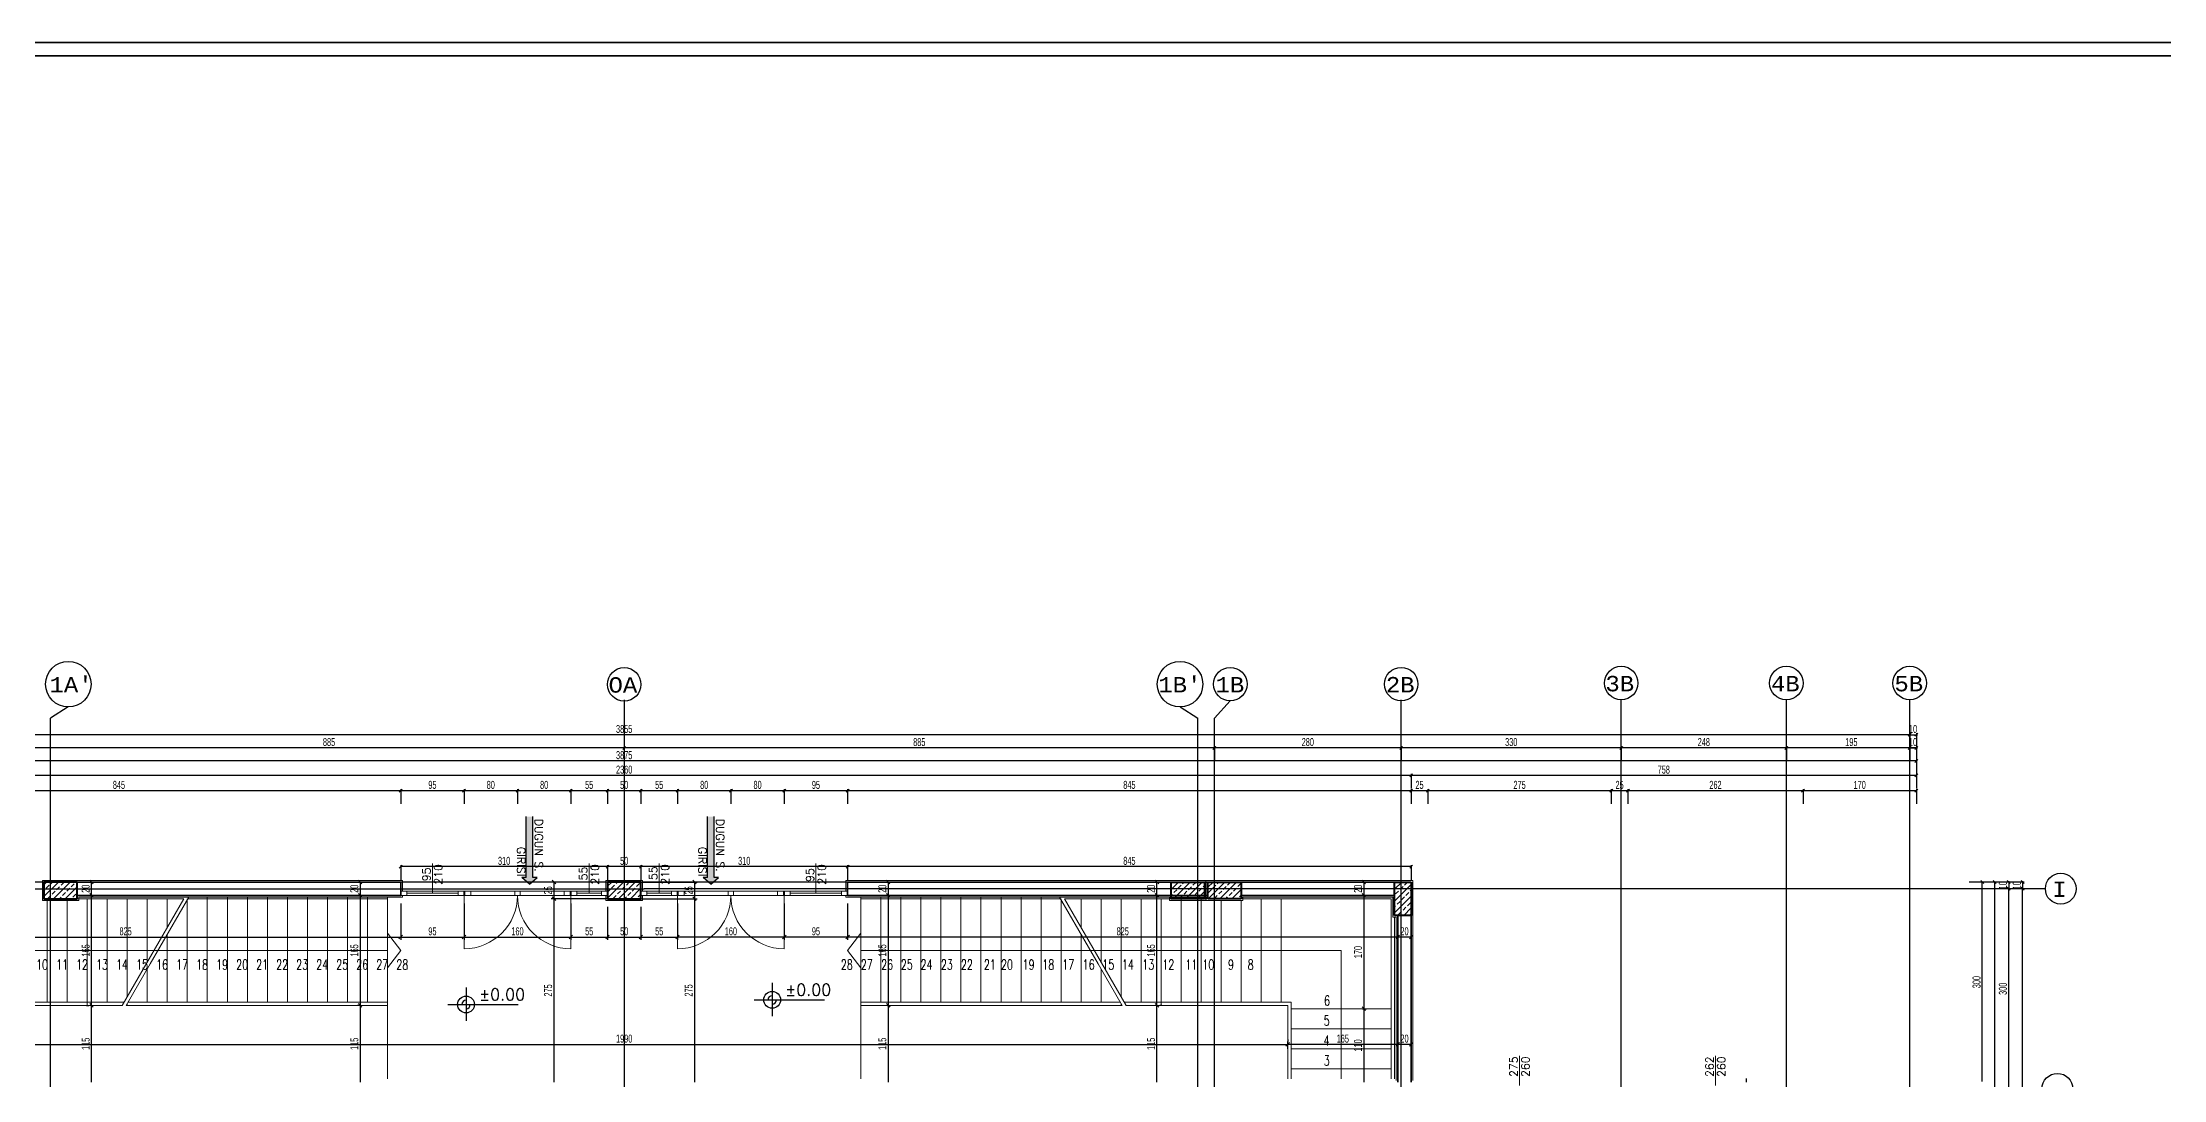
# Model space of a CAD drawing. Header units: inches. Extents: x -7543 to -822, y 102837 to 190349.
# Drawn here: x -834.809 to -834.173, y 102837.128 to 102837.439 of the extents above; entities that cross this region are included whole.
import ezdxf
from ezdxf.enums import TextEntityAlignment as Align

# ---------------------------------------------------------------- set-up
doc = ezdxf.new("R2010")
doc.units = ezdxf.units.IN
doc.header["$MEASUREMENT"] = 0
doc.linetypes.add('__ZG_T_P__9', pattern=[22, 1, -10, 1, -10])
doc.linetypes.add('DASHDOTX2', pattern=[2, 1, -0.5, 0, -0.5])
doc.layers.get('0').update_dxf_attribs({"lineweight": 25})
doc.layers.get('Defpoints').update_dxf_attribs({"lineweight": 25})
for name, color, linetype, lineweight in [('AKS', 1, 'Continuous', 25), ('ICOL', 55, 'Continuous', 25), ('KOLON', 2, 'Continuous', 40), ('SIVA', 150, 'Continuous', 15), ('TARAMA', 8, 'Continuous', 25), ('YAZI', 7, 'Continuous', 25)]:
    doc.layers.add(name, color=color, linetype=linetype, lineweight=lineweight)
for name, color, linetype, lineweight, true_color in [('DUVAR', 7, 'Continuous', 35, 0xfc4642), ('KAPI', 7, 'Continuous', 18, 0xffb360), ('MERDİVEN', 7, 'Continuous', 20, 0x16c244), ('PENCERE', 7, 'Continuous', 18, 0xffb360)]:
    doc.layers.add(name, color=color, linetype=linetype, lineweight=lineweight, true_color=true_color)
doc.styles.add('ISIM', font='monos.ttf', dxfattribs={"width": 1.1, "height": 200})
doc.styles.add('OLCU', font='tromand.shx', dxfattribs={"width": 0.6, "height": 12})
doc.styles.add('st1', font='romandtw.shx', dxfattribs={"width": 0.7, "height": 40})
doc.styles.add('TXTX', font='TXTX')
doc.styles.add('ÖLÇÜ', font='simplex.shx')

# ---------------------------------------------------------------- blocks, each defined once
blk = doc.blocks.new('D')
at = {"layer": 'ICOL'}
for p, q in [((2.8, 2.8), (-2.8, -2.8)), ((0, 3), (0, -25))]:
    blk.add_line(p, q, dxfattribs=at)
blk = doc.blocks.new('E')
at = {"layer": 'ICOL'}
for p, q in [((-2.8, -2.8), (2.8, 2.8)), ((0, -3), (0, 25))]:
    blk.add_line(p, q, dxfattribs=at)
blk = doc.blocks.new('_Oblique')
at = {"color": 0, "linetype": 'ByBlock', "lineweight": -2}
blk.add_line((-0.5, -0.5), (0.5, 0.5), dxfattribs=at)

msp = doc.modelspace()

# ---------------------------------------------------------------- hatches: boundary and pattern name
at = {"layer": 'TARAMA'}
h = msp.add_hatch(color=256, dxfattribs=at)
h.dxf.hatch_style = 1
h.paths.add_polyline_path([(-834.66343, 102837.18709), (-834.66112, 102837.18903), (-834.66243, 102837.18903), (-834.66243, 102837.20734), (-834.66443, 102837.20734), (-834.66443, 102837.18903), (-834.66573, 102837.18903)])
h = msp.add_hatch(color=256, dxfattribs=at)
h.dxf.hatch_style = 1
h.paths.add_polyline_path([(-834.60905, 102837.18709), (-834.60674, 102837.18903), (-834.60805, 102837.18903), (-834.60805, 102837.20734), (-834.61005, 102837.20734), (-834.61005, 102837.18903), (-834.61136, 102837.18903)])

# ---------------------------------------------------------------- linework, layer by layer
at = {"layer": 'AKS', "linetype": 'DASHDOTX2', "ltscale": 10}
for p, q in [((-834.80168, 102837.2402), (-834.807, 102837.23681)), ((-834.635, 102837.24234), (-834.635, 102836.73452)), ((-834.46832, 102837.2402), (-834.463, 102837.23681)), ((-834.45325, 102837.24201), (-834.458, 102837.23681)), ((-834.402, 102836.73452), (-834.402, 102837.24234)), ((-834.33601, 102836.73452), (-834.33601, 102837.24234)), ((-834.2865, 102836.73452), (-834.2865, 102837.24234)), ((-834.2495, 102836.73452), (-834.2495, 102837.24234)), ((-834.807, 102836.73939), (-834.807, 102837.23681)), ((-834.463, 102836.73939), (-834.463, 102837.23681)), ((-834.458, 102836.73939), (-834.458, 102837.23681)), ((-835.0643, 102837.18568), (-834.629, 102837.18568)), ((-834.20883, 102837.18568), (-834.629, 102837.18568))]:
    msp.add_line(p, q, dxfattribs=at)
at = {"layer": 'AKS', "color": 0}
for centre, radius in [((-834.80168, 102837.24703), 0.00683), ((-834.46832, 102837.24703), 0.00683), ((-834.33601, 102837.24736), 0.00502), ((-834.2865, 102837.24736), 0.00502), ((-834.2495, 102837.24736), 0.00502), ((-834.635, 102837.24696), 0.00502), ((-834.45325, 102837.24703), 0.00502), ((-834.402, 102837.24703), 0.00502), ((-834.20421, 102837.18568), 0.00462), ((-834.20521, 102837.12568), 0.00462)]:
    msp.add_circle(centre, radius, dxfattribs=at)
at = {"layer": 'Defpoints', "color": 6}
for p, q in [((-834.399, 102837.18769), (-834.871, 102837.18769)), ((-834.399, 102837.12768), (-834.399, 102837.18769))]:
    msp.add_line(p, q, dxfattribs=at)
at = {"layer": 'DUVAR'}
for p, q in [((-837.60507, 102837.43946), (-821.98956, 102837.43946)), ((-837.60107, 102837.43546), (-821.99356, 102837.43546)), ((-834.702, 102837.18768), (-834.799, 102837.18768)), ((-834.702, 102837.18368), (-834.799, 102837.18368)), ((-834.702, 102837.18768), (-834.702, 102837.18368)), ((-834.46, 102837.18768), (-834.568, 102837.18768)), ((-834.568, 102837.18368), (-834.568, 102837.18768)), ((-834.46, 102837.18368), (-834.568, 102837.18368)), ((-834.404, 102837.18768), (-834.45, 102837.18768)), ((-834.404, 102837.18368), (-834.45, 102837.18368)), ((-834.403, 102837.12768), (-834.403, 102837.17769)), ((-834.399, 102837.12768), (-834.399, 102837.17769))]:
    msp.add_line(p, q, dxfattribs=at)
at = {"layer": 'ICOL'}
for p, q in [((-834.24965, 102837.23185), (-835.02034, 102837.23185)), ((-834.63515, 102837.22792), (-834.81184, 102837.22792)), ((-834.45815, 102837.22792), (-834.63484, 102837.22792)), ((-834.40215, 102837.22792), (-834.45784, 102837.22792)), ((-834.33617, 102837.22792), (-834.40184, 102837.22792)), ((-834.28665, 102837.22792), (-834.33585, 102837.22792)), ((-834.24765, 102837.22792), (-834.28634, 102837.22792)), ((-834.24965, 102837.23185), (-834.24981, 102837.23185)), ((-834.24965, 102837.22792), (-834.24981, 102837.22792)), ((-834.2495, 102837.23185), (-834.2475, 102837.23185)), ((-834.2495, 102837.22792), (-834.2475, 102837.22792)), ((-834.24734, 102837.23185), (-834.24719, 102837.23185)), ((-834.24734, 102837.22792), (-834.24719, 102837.22792)), ((-834.24765, 102837.22399), (-835.02234, 102837.22399)), ((-834.39915, 102837.21967), (-834.87084, 102837.21967)), ((-834.70215, 102837.21508), (-834.87084, 102837.21508)), ((-834.68315, 102837.21508), (-834.70184, 102837.21508)), ((-834.66715, 102837.21508), (-834.68284, 102837.21508)), ((-834.65115, 102837.21508), (-834.66684, 102837.21508)), ((-834.64015, 102837.21508), (-834.65084, 102837.21508)), ((-834.63015, 102837.21508), (-834.63984, 102837.21508)), ((-834.61915, 102837.21508), (-834.62984, 102837.21508)), ((-834.60315, 102837.21508), (-834.61884, 102837.21508)), ((-834.58715, 102837.21508), (-834.60284, 102837.21508)), ((-834.56815, 102837.21508), (-834.58684, 102837.21508)), ((-834.39915, 102837.21508), (-834.56784, 102837.21508)), ((-834.24765, 102837.21967), (-834.39884, 102837.21967)), ((-834.39415, 102837.21508), (-834.39884, 102837.21508)), ((-834.33915, 102837.21508), (-834.39384, 102837.21508)), ((-834.33415, 102837.21508), (-834.33884, 102837.21508)), ((-834.28165, 102837.21508), (-834.33384, 102837.21508)), ((-834.24765, 102837.21508), (-834.28134, 102837.21508)), ((-834.64015, 102837.1923), (-834.70184, 102837.1923)), ((-834.63015, 102837.1923), (-834.63984, 102837.1923)), ((-834.56815, 102837.1923), (-834.62984, 102837.1923)), ((-834.39915, 102837.1923), (-834.56784, 102837.1923)), ((-834.79474, 102837.18368), (-834.79474, 102837.18768)), ((-834.79474, 102837.15068), (-834.79474, 102837.18368)), ((-834.71417, 102837.18768), (-834.71417, 102837.18368)), ((-834.71417, 102837.18368), (-834.71417, 102837.15068)), ((-834.65608, 102837.18769), (-834.65608, 102837.18269)), ((-834.65608, 102837.18269), (-834.65608, 102837.12768)), ((-834.61392, 102837.18769), (-834.61392, 102837.18269)), ((-834.61392, 102837.18269), (-834.61392, 102837.12768)), ((-834.55583, 102837.18768), (-834.55583, 102837.18368)), ((-834.55583, 102837.18368), (-834.55583, 102837.15068)), ((-834.47526, 102837.18368), (-834.47526, 102837.18768)), ((-834.47526, 102837.15068), (-834.47526, 102837.18368)), ((-834.4132, 102837.18768), (-834.4132, 102837.18368)), ((-834.4132, 102837.18368), (-834.4132, 102837.14969)), ((-834.22773, 102837.12784), (-834.22773, 102837.18753)), ((-834.22401, 102836.77784), (-834.22401, 102837.18753)), ((-834.21983, 102837.18784), (-834.21983, 102837.188)), ((-834.21983, 102837.18769), (-834.21983, 102837.18568)), ((-834.21983, 102837.12584), (-834.21983, 102837.18553)), ((-834.21983, 102837.18553), (-834.21983, 102837.18537)), ((-834.21565, 102837.18784), (-834.21565, 102837.188)), ((-834.21565, 102837.18769), (-834.21565, 102837.18568)), ((-834.21565, 102836.77984), (-834.21565, 102837.18553)), ((-834.21565, 102837.18553), (-834.21565, 102837.18537)), ((-834.867, 102837.17117), (-834.702, 102837.17117)), ((-834.702, 102837.17117), (-834.683, 102837.17117)), ((-834.683, 102837.17117), (-834.651, 102837.17117)), ((-834.651, 102837.17117), (-834.64, 102837.17117)), ((-834.64, 102837.17117), (-834.63, 102837.17117)), ((-834.63, 102837.17117), (-834.619, 102837.17117)), ((-834.587, 102837.17117), (-834.619, 102837.17117)), ((-834.568, 102837.17117), (-834.587, 102837.17117)), ((-834.403, 102837.17117), (-834.568, 102837.17117)), ((-834.399, 102837.17117), (-834.403, 102837.17117)), ((-834.59061, 102837.15745), (-834.59061, 102837.14744)), ((-834.79474, 102837.12768), (-834.79474, 102837.15068)), ((-834.71417, 102837.15068), (-834.71417, 102837.12768)), ((-834.68784, 102837.15096), (-834.66678, 102837.15096)), ((-834.68242, 102837.15606), (-834.68242, 102837.14606)), ((-834.59603, 102837.15235), (-834.57497, 102837.15235)), ((-834.55583, 102837.15068), (-834.55583, 102837.12768)), ((-834.47526, 102837.12768), (-834.47526, 102837.15068)), ((-834.4132, 102837.14969), (-834.4132, 102837.12768)), ((-834.834, 102837.13899), (-834.436, 102837.13899)), ((-834.403, 102837.13899), (-834.436, 102837.13899)), ((-834.399, 102837.13899), (-834.403, 102837.13899)), ((-834.29843, 102837.12768), (-834.29843, 102837.12876))]:
    msp.add_line(p, q, dxfattribs=at)
at = {"layer": 'ICOL', "color": 53}
for p, q in [((-834.79349, 102837.18768), (-834.79558, 102837.18768)), ((-834.79419, 102837.18368), (-834.79558, 102837.18368)), ((-834.79419, 102837.18368), (-834.79558, 102837.18368)), ((-834.71429, 102837.18768), (-834.71501, 102837.18768)), ((-834.71429, 102837.18368), (-834.71501, 102837.18368)), ((-834.71429, 102837.18368), (-834.71501, 102837.18368)), ((-834.63985, 102837.18769), (-834.65692, 102837.18769)), ((-834.63985, 102837.18269), (-834.65692, 102837.18269)), ((-834.63985, 102837.18269), (-834.65692, 102837.18269)), ((-834.63015, 102837.18769), (-834.61308, 102837.18769)), ((-834.63015, 102837.18269), (-834.61308, 102837.18269)), ((-834.63015, 102837.18269), (-834.61308, 102837.18269)), ((-834.55571, 102837.18768), (-834.55499, 102837.18768)), ((-834.55571, 102837.18368), (-834.55499, 102837.18368)), ((-834.55571, 102837.18368), (-834.55499, 102837.18368)), ((-834.47651, 102837.18768), (-834.47442, 102837.18768)), ((-834.4758, 102837.18368), (-834.47442, 102837.18368)), ((-834.4758, 102837.18368), (-834.47442, 102837.18368)), ((-834.41313, 102837.18768), (-834.41236, 102837.18768)), ((-834.41313, 102837.18368), (-834.41236, 102837.18368)), ((-834.41313, 102837.18368), (-834.41236, 102837.18368)), ((-834.702, 102837.18128), (-834.702, 102837.17033)), ((-834.702, 102837.18128), (-834.702, 102837.17033)), ((-834.683, 102837.18128), (-834.683, 102837.17033)), ((-834.683, 102837.18128), (-834.683, 102837.17033)), ((-834.651, 102837.18128), (-834.651, 102837.17033)), ((-834.651, 102837.18128), (-834.651, 102837.17033)), ((-834.64, 102837.18029), (-834.64, 102837.17033)), ((-834.64, 102837.18029), (-834.64, 102837.17033)), ((-834.63, 102837.18029), (-834.63, 102837.17033)), ((-834.63, 102837.18029), (-834.63, 102837.17033)), ((-834.619, 102837.18128), (-834.619, 102837.17033)), ((-834.619, 102837.18128), (-834.619, 102837.17033)), ((-834.587, 102837.18128), (-834.587, 102837.17033)), ((-834.587, 102837.18128), (-834.587, 102837.17033)), ((-834.568, 102837.18128), (-834.568, 102837.17033)), ((-834.568, 102837.18128), (-834.568, 102837.17033)), ((-834.403, 102837.17027), (-834.403, 102837.17033)), ((-834.403, 102837.17027), (-834.403, 102837.17033)), ((-834.399, 102837.17027), (-834.399, 102837.17033)), ((-834.79621, 102837.15068), (-834.79558, 102837.15068)), ((-834.79621, 102837.15068), (-834.79558, 102837.15068)), ((-834.71398, 102837.15068), (-834.71501, 102837.15068)), ((-834.71398, 102837.15068), (-834.71501, 102837.15068)), ((-834.55602, 102837.15068), (-834.55499, 102837.15068)), ((-834.55602, 102837.15068), (-834.55499, 102837.15068)), ((-834.47379, 102837.15068), (-834.47442, 102837.15068)), ((-834.47379, 102837.15068), (-834.47442, 102837.15068)), ((-834.41355, 102837.14969), (-834.41236, 102837.14969)), ((-834.41355, 102837.14969), (-834.41236, 102837.14969)), ((-834.436, 102837.14051), (-834.436, 102837.13983)), ((-834.436, 102837.13768), (-834.436, 102837.13983)), ((-834.403, 102837.14023), (-834.403, 102837.13983)), ((-834.403, 102837.14023), (-834.403, 102837.13983)), ((-834.399, 102837.14023), (-834.399, 102837.13983))]:
    msp.add_line(p, q, dxfattribs=at)
at = {"layer": 'ICOL'}
for centre in [(-834.68242, 102837.15096), (-834.59061, 102837.15235)]:
    msp.add_circle(centre, 0.00252, dxfattribs=at)
for centre, start, end in [((-834.68242, 102837.15096), 90, 180), ((-834.68242, 102837.15096), 270, 0), ((-834.59061, 102837.15235), 90, 180), ((-834.59061, 102837.15235), 270, 0)]:
    msp.add_arc(centre, 0.00126, start, end, dxfattribs=at)
at = {"layer": 'KAPI', "linetype": 'ByBlock', "lineweight": 30}
for p, q in [((-834.683, 102837.18368), (-834.683, 102837.18498)), ((-834.651, 102837.18498), (-834.651, 102837.18368)), ((-834.651, 102837.18368), (-834.651, 102837.18498)), ((-834.619, 102837.18368), (-834.619, 102837.18498)), ((-834.587, 102837.18498), (-834.587, 102837.18368))]:
    msp.add_line(p, q, dxfattribs=at)
at = {"layer": 'KAPI', "linetype": '__ZG_T_P__9', "lineweight": 15}
for p, q in [((-834.683, 102837.18368), (-834.683, 102837.18498)), ((-834.683, 102837.18498), (-834.651, 102837.18498)), ((-834.651, 102837.18368), (-834.683, 102837.18368)), ((-834.651, 102837.18498), (-834.651, 102837.18368)), ((-834.651, 102837.18368), (-834.651, 102837.18498)), ((-834.619, 102837.18368), (-834.619, 102837.18498)), ((-834.619, 102837.18498), (-834.587, 102837.18498)), ((-834.587, 102837.18368), (-834.619, 102837.18368)), ((-834.587, 102837.18498), (-834.587, 102837.18368))]:
    msp.add_line(p, q, dxfattribs=at)
at = {"layer": 'KAPI', "linetype": 'ByBlock', "lineweight": 15}
for p, q in [((-834.683, 102837.18498), (-834.683, 102837.18368)), ((-834.683, 102837.18368), (-834.683, 102837.16768)), ((-834.6828, 102837.18368), (-834.6828, 102837.18498)), ((-834.6828, 102837.18498), (-834.6512, 102837.18498)), ((-834.6512, 102837.18368), (-834.6828, 102837.18368)), ((-834.681, 102837.18368), (-834.681, 102837.18498)), ((-834.6678, 102837.18498), (-834.6678, 102837.18368)), ((-834.6662, 102837.18498), (-834.6662, 102837.18368)), ((-834.653, 102837.18498), (-834.653, 102837.18368)), ((-834.6512, 102837.18498), (-834.6512, 102837.18368)), ((-834.651, 102837.18498), (-834.651, 102837.18368)), ((-834.651, 102837.18368), (-834.651, 102837.16768)), ((-834.619, 102837.18498), (-834.619, 102837.18368)), ((-834.619, 102837.18368), (-834.619, 102837.16768)), ((-834.6188, 102837.18498), (-834.6188, 102837.18368)), ((-834.5872, 102837.18498), (-834.6188, 102837.18498)), ((-834.6188, 102837.18368), (-834.5872, 102837.18368)), ((-834.617, 102837.18498), (-834.617, 102837.18368)), ((-834.6038, 102837.18498), (-834.6038, 102837.18368)), ((-834.6022, 102837.18498), (-834.6022, 102837.18368)), ((-834.589, 102837.18368), (-834.589, 102837.18498)), ((-834.5872, 102837.18368), (-834.5872, 102837.18498)), ((-834.587, 102837.18498), (-834.587, 102837.18368)), ((-834.587, 102837.18368), (-834.587, 102837.16768))]:
    msp.add_line(p, q, dxfattribs=at)
for centre, start, end in [((-834.683, 102837.18368), 270, 0), ((-834.651, 102837.18368), 180, 270), ((-834.619, 102837.18368), 270, 0), ((-834.587, 102837.18368), 180, 270)]:
    msp.add_arc(centre, 0.016, start, end, dxfattribs=at)
at = {"layer": 'KOLON'}
for p, q in [((-834.799, 102837.18769), (-834.809, 102837.18769)), ((-834.809, 102837.18769), (-834.809, 102837.18269)), ((-834.809, 102837.18269), (-834.799, 102837.18269)), ((-834.799, 102837.18269), (-834.799, 102837.18769)), ((-834.63, 102837.18769), (-834.64, 102837.18769)), ((-834.64, 102837.18769), (-834.64, 102837.18269)), ((-834.64, 102837.18269), (-834.63, 102837.18269)), ((-834.63, 102837.18269), (-834.63, 102837.18769)), ((-834.471, 102837.18269), (-834.471, 102837.18769)), ((-834.471, 102837.18769), (-834.461, 102837.18769)), ((-834.461, 102837.18269), (-834.471, 102837.18269)), ((-834.461, 102837.18769), (-834.461, 102837.18269)), ((-834.46, 102837.18269), (-834.46, 102837.18769)), ((-834.46, 102837.18769), (-834.45, 102837.18769)), ((-834.45, 102837.18269), (-834.46, 102837.18269)), ((-834.45, 102837.18769), (-834.45, 102837.18269)), ((-834.404, 102837.18769), (-834.399, 102837.18769)), ((-834.404, 102837.17769), (-834.404, 102837.18769)), ((-834.399, 102837.18769), (-834.399, 102837.17769)), ((-834.399, 102837.17769), (-834.404, 102837.17769))]:
    msp.add_line(p, q, dxfattribs=at)
at = {"layer": 'MERDİVEN', "linetype": 'ByBlock', "lineweight": 15}
for p, q in [((-834.76703, 102837.18269), (-834.8095, 102837.18269)), ((-834.808, 102837.15168), (-834.808, 102837.18269)), ((-834.802, 102837.15168), (-834.802, 102837.18269)), ((-834.796, 102837.15068), (-834.796, 102837.18269)), ((-834.79, 102837.15168), (-834.79, 102837.18269)), ((-834.76703, 102837.18269), (-834.7855, 102837.15068)), ((-834.784, 102837.15329), (-834.784, 102837.18269)), ((-834.778, 102837.16369), (-834.778, 102837.18269)), ((-834.772, 102837.17408), (-834.772, 102837.18269)), ((-834.50297, 102837.18269), (-834.48449, 102837.15068)), ((-834.50297, 102837.18269), (-834.4605, 102837.18269)), ((-834.498, 102837.17408), (-834.498, 102837.18269)), ((-834.492, 102837.16369), (-834.492, 102837.18269)), ((-834.486, 102837.15329), (-834.486, 102837.18269)), ((-834.48, 102837.15168), (-834.48, 102837.18269)), ((-834.474, 102837.15068), (-834.474, 102837.18269)), ((-834.468, 102837.15168), (-834.468, 102837.18269)), ((-834.462, 102837.15168), (-834.462, 102837.18269)), ((-834.4495, 102837.18269), (-834.405, 102837.18269)), ((-834.444, 102837.18269), (-834.444, 102837.15168)), ((-834.438, 102837.18269), (-834.438, 102837.15168)), ((-834.405, 102837.18269), (-834.405, 102837.12868)), ((-834.405, 102837.18269), (-834.405, 102837.12868)), ((-834.456, 102837.15168), (-834.456, 102837.18219)), ((-834.45, 102837.15168), (-834.45, 102837.18219)), ((-834.404, 102837.17719), (-834.404, 102837.12868)), ((-834.702, 102837.16718), (-834.706, 102837.17238)), ((-834.706, 102837.16199), (-834.706, 102837.17238)), ((-834.568, 102837.16718), (-834.564, 102837.17238)), ((-834.564, 102837.16199), (-834.564, 102837.17238)), ((-834.778, 102837.16718), (-834.85, 102837.16718)), ((-834.702, 102837.16718), (-834.706, 102837.16199)), ((-834.568, 102837.16718), (-834.564, 102837.16199)), ((-834.492, 102837.16718), (-834.42, 102837.16718)), ((-834.42, 102837.16718), (-834.42, 102837.12868)), ((-834.78493, 102837.15168), (-834.835, 102837.15168)), ((-834.7855, 102837.15068), (-834.834, 102837.15068)), ((-834.48507, 102837.15168), (-834.435, 102837.15168)), ((-834.48449, 102837.15068), (-834.436, 102837.15068)), ((-834.436, 102837.15068), (-834.436, 102837.12868)), ((-834.435, 102837.15168), (-834.435, 102837.12868)), ((-834.435, 102837.14969), (-834.405, 102837.14969)), ((-834.435, 102837.14369), (-834.405, 102837.14369)), ((-834.435, 102837.13769), (-834.405, 102837.13769)), ((-834.435, 102837.13169), (-834.405, 102837.13169))]:
    msp.add_line(p, q, dxfattribs=at)
at = {"layer": 'MERDİVEN', "linetype": '__ZG_T_P__9', "lineweight": 15}
for p, q in [((-834.77713, 102837.16319), (-834.76559, 102837.18318)), ((-834.766, 102837.15168), (-834.766, 102837.18269)), ((-834.706, 102837.18269), (-834.76587, 102837.18269)), ((-834.76, 102837.15168), (-834.76, 102837.18318)), ((-834.754, 102837.15168), (-834.754, 102837.18318)), ((-834.748, 102837.15168), (-834.748, 102837.18318)), ((-834.742, 102837.15168), (-834.742, 102837.18318)), ((-834.736, 102837.15168), (-834.736, 102837.18318)), ((-834.73, 102837.15168), (-834.73, 102837.18318)), ((-834.724, 102837.15168), (-834.724, 102837.18318)), ((-834.718, 102837.15168), (-834.718, 102837.18318)), ((-834.712, 102837.15168), (-834.712, 102837.18318)), ((-834.706, 102837.18318), (-834.706, 102837.12868)), ((-834.564, 102837.18318), (-834.564, 102837.12868)), ((-834.564, 102837.18269), (-834.50412, 102837.18269)), ((-834.558, 102837.15168), (-834.558, 102837.18318)), ((-834.552, 102837.15168), (-834.552, 102837.18318)), ((-834.546, 102837.15168), (-834.546, 102837.18318)), ((-834.54, 102837.15168), (-834.54, 102837.18318)), ((-834.534, 102837.15168), (-834.534, 102837.18318)), ((-834.528, 102837.15168), (-834.528, 102837.18318)), ((-834.522, 102837.15168), (-834.522, 102837.18318)), ((-834.516, 102837.15168), (-834.516, 102837.18318)), ((-834.51, 102837.15168), (-834.51, 102837.18318)), ((-834.49286, 102837.16319), (-834.50441, 102837.18318)), ((-834.504, 102837.15168), (-834.504, 102837.18269)), ((-834.772, 102837.15168), (-834.772, 102837.17208)), ((-834.498, 102837.15168), (-834.498, 102837.17208)), ((-834.778, 102837.16718), (-834.706, 102837.16718)), ((-834.492, 102837.16718), (-834.564, 102837.16718)), ((-834.77713, 102837.16319), (-834.78435, 102837.15068)), ((-834.778, 102837.15168), (-834.778, 102837.16169)), ((-834.49286, 102837.16319), (-834.48565, 102837.15068)), ((-834.492, 102837.15168), (-834.492, 102837.16169)), ((-834.706, 102837.15068), (-834.78435, 102837.15068)), ((-834.784, 102837.15068), (-834.784, 102837.15129)), ((-834.706, 102837.15168), (-834.78377, 102837.15168)), ((-834.564, 102837.15168), (-834.48622, 102837.15168)), ((-834.564, 102837.15068), (-834.48565, 102837.15068)), ((-834.486, 102837.15068), (-834.486, 102837.15129))]:
    msp.add_line(p, q, dxfattribs=at)
at = {"layer": 'PENCERE'}
for p, q in [((-834.6925, 102837.19325), (-834.6925, 102837.18433)), ((-834.6455, 102837.19325), (-834.6455, 102837.18433)), ((-834.6245, 102837.19325), (-834.6245, 102837.18433)), ((-834.5775, 102837.19325), (-834.5775, 102837.18433)), ((-834.683, 102837.18498), (-834.702, 102837.18498)), ((-834.702, 102837.18368), (-834.702, 102837.18498)), ((-834.683, 102837.18368), (-834.702, 102837.18368)), ((-834.7002, 102837.18368), (-834.7002, 102837.18498)), ((-834.6848, 102837.18433), (-834.7002, 102837.18433)), ((-834.6848, 102837.18498), (-834.6848, 102837.18368)), ((-834.651, 102837.18498), (-834.64, 102837.18498)), ((-834.64, 102837.18368), (-834.651, 102837.18368)), ((-834.6492, 102837.18498), (-834.6492, 102837.18368)), ((-834.6418, 102837.18433), (-834.6492, 102837.18433)), ((-834.6418, 102837.18498), (-834.6418, 102837.18368)), ((-834.63, 102837.18498), (-834.619, 102837.18498)), ((-834.619, 102837.18368), (-834.63, 102837.18368)), ((-834.6282, 102837.18498), (-834.6282, 102837.18368)), ((-834.6208, 102837.18433), (-834.6282, 102837.18433)), ((-834.6208, 102837.18498), (-834.6208, 102837.18368)), ((-834.587, 102837.18498), (-834.568, 102837.18498)), ((-834.587, 102837.18368), (-834.568, 102837.18368)), ((-834.5852, 102837.18498), (-834.5852, 102837.18368)), ((-834.5698, 102837.18433), (-834.5852, 102837.18433)), ((-834.5698, 102837.18498), (-834.5698, 102837.18368)), ((-834.5698, 102837.18498), (-834.5698, 102837.18368)), ((-834.5698, 102837.18498), (-834.5698, 102837.18368)), ((-834.568, 102837.18498), (-834.568, 102837.18368)), ((-834.3665, 102837.1356), (-834.3665, 102837.12668)), ((-834.30775, 102837.1356), (-834.30775, 102837.12668))]:
    msp.add_line(p, q, dxfattribs=at)
at = {"layer": 'SIVA'}
for p, q in [((-834.7015, 102837.18818), (-834.8094, 102837.18818)), ((-834.8094, 102837.18818), (-834.8094, 102837.18219)), ((-834.7985, 102837.18318), (-834.7015, 102837.18318)), ((-834.7985, 102837.18219), (-834.7985, 102837.18318)), ((-834.7015, 102837.18498), (-834.7015, 102837.18818)), ((-834.7015, 102837.18318), (-834.7015, 102837.18368)), ((-834.6295, 102837.18819), (-834.6405, 102837.18819)), ((-834.6405, 102837.18819), (-834.6405, 102837.18498)), ((-834.6405, 102837.18368), (-834.6405, 102837.18219)), ((-834.6295, 102837.18498), (-834.6295, 102837.18819)), ((-834.6295, 102837.18219), (-834.6295, 102837.18368)), ((-834.5685, 102837.18818), (-834.4595, 102837.18818)), ((-834.5685, 102837.18498), (-834.5685, 102837.18818)), ((-834.5685, 102837.18318), (-834.5685, 102837.18368)), ((-834.4605, 102837.18318), (-834.5685, 102837.18318)), ((-834.4715, 102837.18219), (-834.4715, 102837.18318)), ((-834.4606, 102837.18819), (-834.4606, 102837.18729)), ((-834.4606, 102837.18818), (-834.4606, 102837.18219)), ((-834.4605, 102837.18819), (-834.4495, 102837.18819)), ((-834.4605, 102837.18219), (-834.4605, 102837.18318)), ((-834.4505, 102837.18818), (-834.4035, 102837.18819)), ((-834.4045, 102837.18319), (-834.4495, 102837.18318)), ((-834.4495, 102837.18318), (-834.4495, 102837.18219)), ((-834.4045, 102837.18819), (-834.3985, 102837.18819)), ((-834.4045, 102837.17719), (-834.4045, 102837.18319)), ((-834.3985, 102837.18819), (-834.3985, 102837.17719)), ((-834.8094, 102837.18219), (-834.7985, 102837.18219)), ((-834.6405, 102837.18219), (-834.6295, 102837.18219)), ((-834.4606, 102837.18219), (-834.4715, 102837.18219)), ((-834.4495, 102837.18219), (-834.4605, 102837.18219)), ((-834.4035, 102837.17719), (-834.4045, 102837.17719)), ((-834.4035, 102837.12818), (-834.4035, 102837.17719)), ((-834.3985, 102837.17819), (-834.3985, 102837.12818))]:
    msp.add_line(p, q, dxfattribs=at)
at = {"layer": 'TARAMA'}
for p, q in [((-834.66443, 102837.18903), (-834.66443, 102837.20734)), ((-834.66243, 102837.18903), (-834.66243, 102837.20734)), ((-834.61005, 102837.18903), (-834.61005, 102837.20734)), ((-834.60805, 102837.18903), (-834.60805, 102837.20734)), ((-834.66343, 102837.18709), (-834.66573, 102837.18903)), ((-834.66443, 102837.18903), (-834.66573, 102837.18903)), ((-834.66343, 102837.18709), (-834.66112, 102837.18903)), ((-834.66112, 102837.18903), (-834.66243, 102837.18903)), ((-834.60905, 102837.18709), (-834.61136, 102837.18903)), ((-834.61005, 102837.18903), (-834.61136, 102837.18903)), ((-834.60905, 102837.18709), (-834.60674, 102837.18903)), ((-834.60674, 102837.18903), (-834.60805, 102837.18903)), ((-834.809, 102837.18689), (-834.8082, 102837.18768)), ((-834.809, 102837.18335), (-834.80467, 102837.18768)), ((-834.809, 102837.18512), (-834.80873, 102837.18539)), ((-834.80829, 102837.18583), (-834.80741, 102837.18671)), ((-834.80785, 102837.18274), (-834.80696, 102837.18362)), ((-834.80696, 102837.18716), (-834.80644, 102837.18768)), ((-834.80652, 102837.18406), (-834.80564, 102837.18495)), ((-834.80613, 102837.18269), (-834.80113, 102837.18768)), ((-834.8052, 102837.18539), (-834.80431, 102837.18627)), ((-834.80436, 102837.18269), (-834.80387, 102837.18318)), ((-834.80387, 102837.18671), (-834.80299, 102837.1876)), ((-834.80343, 102837.18362), (-834.80254, 102837.18451)), ((-834.8026, 102837.18269), (-834.799, 102837.18628)), ((-834.8021, 102837.18495), (-834.80122, 102837.18583)), ((-834.80083, 102837.18269), (-834.80078, 102837.18274)), ((-834.80078, 102837.18627), (-834.79989, 102837.18716)), ((-834.80033, 102837.18318), (-834.79945, 102837.18406)), ((-834.79945, 102837.1876), (-834.79937, 102837.18768)), ((-834.79906, 102837.18269), (-834.799, 102837.18275)), ((-834.79901, 102837.18451), (-834.799, 102837.18452)), ((-834.64, 102837.18642), (-834.63873, 102837.18769)), ((-834.64, 102837.18289), (-834.6352, 102837.18769)), ((-834.64, 102837.18465), (-834.63921, 102837.18544)), ((-834.63877, 102837.18588), (-834.63789, 102837.18677)), ((-834.63833, 102837.18279), (-834.63744, 102837.18367)), ((-834.63744, 102837.18721), (-834.63697, 102837.18769)), ((-834.637, 102837.18411), (-834.63612, 102837.185)), ((-834.63666, 102837.18269), (-834.63166, 102837.18769)), ((-834.63568, 102837.18544), (-834.63479, 102837.18632)), ((-834.63489, 102837.18269), (-834.63435, 102837.18323)), ((-834.63435, 102837.18677), (-834.63347, 102837.18765)), ((-834.63391, 102837.18367), (-834.63302, 102837.18456)), ((-834.63313, 102837.18269), (-834.63, 102837.18581)), ((-834.63258, 102837.185), (-834.6317, 102837.18588)), ((-834.63136, 102837.18269), (-834.63126, 102837.18279)), ((-834.63126, 102837.18632), (-834.63037, 102837.18721)), ((-834.63081, 102837.18323), (-834.63, 102837.18405)), ((-834.471, 102837.18548), (-834.46879, 102837.18768)), ((-834.471, 102837.18371), (-834.47065, 102837.18406)), ((-834.47065, 102837.1876), (-834.47056, 102837.18768)), ((-834.47026, 102837.18269), (-834.46926, 102837.18368)), ((-834.4702, 102837.18451), (-834.46932, 102837.18539)), ((-834.46926, 102837.18368), (-834.46526, 102837.18768)), ((-834.46888, 102837.18583), (-834.46799, 102837.18671)), ((-834.46844, 102837.18274), (-834.46755, 102837.18362)), ((-834.46755, 102837.18716), (-834.46703, 102837.18768)), ((-834.46711, 102837.18406), (-834.46623, 102837.18495)), ((-834.46672, 102837.18269), (-834.46572, 102837.18368)), ((-834.46578, 102837.18539), (-834.4649, 102837.18627)), ((-834.46572, 102837.18368), (-834.46172, 102837.18768)), ((-834.46495, 102837.18269), (-834.46446, 102837.18318)), ((-834.46446, 102837.18671), (-834.46358, 102837.1876)), ((-834.46402, 102837.18362), (-834.46395, 102837.18368)), ((-834.46395, 102837.18368), (-834.46313, 102837.18451)), ((-834.46318, 102837.18269), (-834.46219, 102837.18368)), ((-834.46269, 102837.18495), (-834.46181, 102837.18583)), ((-834.46219, 102837.18368), (-834.461, 102837.18487)), ((-834.46142, 102837.18269), (-834.46137, 102837.18274)), ((-834.46137, 102837.18627), (-834.461, 102837.18664)), ((-834.46, 102837.18611), (-834.45842, 102837.18769)), ((-834.45989, 102837.18269), (-834.45489, 102837.18769)), ((-834.45978, 102837.18456), (-834.4589, 102837.18544)), ((-834.45846, 102837.18588), (-834.45757, 102837.18677)), ((-834.45801, 102837.18279), (-834.45713, 102837.18367)), ((-834.45713, 102837.18721), (-834.45665, 102837.18769)), ((-834.45669, 102837.18411), (-834.45581, 102837.185)), ((-834.45635, 102837.18269), (-834.45135, 102837.18769)), ((-834.45536, 102837.18544), (-834.45448, 102837.18632)), ((-834.45458, 102837.18269), (-834.45404, 102837.18323)), ((-834.45404, 102837.18677), (-834.45315, 102837.18765)), ((-834.4536, 102837.18367), (-834.45271, 102837.18456)), ((-834.45281, 102837.18269), (-834.45, 102837.1855)), ((-834.45227, 102837.185), (-834.45139, 102837.18588)), ((-834.45105, 102837.18269), (-834.45094, 102837.18279)), ((-834.45094, 102837.18632), (-834.45006, 102837.18721)), ((-834.4505, 102837.18323), (-834.45, 102837.18373)), ((-834.404, 102837.18554), (-834.40185, 102837.18769)), ((-834.404, 102837.18731), (-834.40362, 102837.18769)), ((-834.404, 102837.182), (-834.399, 102837.187)), ((-834.404, 102837.17847), (-834.399, 102837.18347)), ((-834.40366, 102837.18411), (-834.40277, 102837.185)), ((-834.40233, 102837.18544), (-834.40145, 102837.18632)), ((-834.40189, 102837.18235), (-834.401, 102837.18323)), ((-834.401, 102837.18677), (-834.40012, 102837.18765)), ((-834.40056, 102837.18367), (-834.39968, 102837.18456)), ((-834.39924, 102837.185), (-834.399, 102837.18524)), ((-834.404, 102837.18024), (-834.40366, 102837.18058)), ((-834.40321, 102837.18102), (-834.40233, 102837.1819)), ((-834.40277, 102837.17793), (-834.40189, 102837.17881)), ((-834.40145, 102837.17925), (-834.40056, 102837.18014)), ((-834.40125, 102837.17769), (-834.399, 102837.17993)), ((-834.40012, 102837.18058), (-834.39924, 102837.18146)), ((-834.39948, 102837.17769), (-834.399, 102837.17817))]:
    msp.add_line(p, q, dxfattribs=at)

# ---------------------------------------------------------------- block references
at = {"layer": 'ICOL'}
for name, p, xscale, yscale, zscale in [('D', (-834.635, 102837.22792), 0.0001559999999471984, 0.0001559999999471984, 0.0001559999999471984), ('D', (-834.458, 102837.22792), 0.0001559999999471984, 0.0001559999999471984, 0.0001559999999471984), ('D', (-834.402, 102837.22792), 0.0001559999999471984, 0.0001559999999471984, 0.0001559999999471984), ('D', (-834.33601, 102837.22792), 0.0001559999999471984, 0.0001559999999471984, 0.0001559999999471984), ('D', (-834.2865, 102837.22792), 0.0001559999999471984, 0.0001559999999471984, 0.0001559999999471984), ('D', (-834.2495, 102837.23185), 0.0001559999999471984, 0.0001559999999471984, 0.0001559999999471984), ('D', (-834.2495, 102837.23185), 0.0001559999999471984, 0.0001559999999471984, 0.0001559999999471984), ('D', (-834.2495, 102837.22792), 0.0001559999999471984, 0.0001559999999471984, 0.0001559999999471984), ('D', (-834.2475, 102837.22792), 0.0001559999999471984, 0.0001559999999471984, 0.0001559999999471984), ('D', (-834.2475, 102837.22399), 0.0001559999999471984, 0.0001559999999471984, 0.0001559999999471984), ('D', (-834.702, 102837.21508), 0.0001559999999471984, 0.0001559999999471984, 0.0001559999999471984), ('D', (-834.683, 102837.21508), 0.0001559999999471984, 0.0001559999999471984, 0.0001559999999471984), ('D', (-834.667, 102837.21508), 0.0001559999999471984, 0.0001559999999471984, 0.0001559999999471984), ('D', (-834.651, 102837.21508), 0.0001559999999471984, 0.0001559999999471984, 0.0001559999999471984), ('D', (-834.64, 102837.21508), 0.0001559999999471984, 0.0001559999999471984, 0.0001559999999471984), ('D', (-834.63, 102837.21508), 0.0001559999999471984, 0.0001559999999471984, 0.0001559999999471984), ('D', (-834.619, 102837.21508), 0.0001559999999471984, 0.0001559999999471984, 0.0001559999999471984), ('D', (-834.603, 102837.21508), 0.0001559999999471984, 0.0001559999999471984, 0.0001559999999471984), ('D', (-834.587, 102837.21508), 0.0001559999999471984, 0.0001559999999471984, 0.0001559999999471984), ('D', (-834.568, 102837.21508), 0.0001559999999471984, 0.0001559999999471984, 0.0001559999999471984), ('D', (-834.399, 102837.21967), 0.0001559999999471984, 0.0001559999999471984, 0.0001559999999471984), ('D', (-834.399, 102837.21508), 0.0001559999999471984, 0.0001559999999471984, 0.0001559999999471984), ('D', (-834.394, 102837.21508), 0.0001559999999471984, 0.0001559999999471984, 0.0001559999999471984), ('D', (-834.339, 102837.21508), 0.0001559999999471984, 0.0001559999999471984, 0.0001559999999471984), ('D', (-834.334, 102837.21508), 0.0001559999999471984, 0.0001559999999471984, 0.0001559999999471984), ('D', (-834.2815, 102837.21508), 0.0001559999999471984, 0.0001559999999471984, 0.0001559999999471984), ('D', (-834.2475, 102837.21967), 0.0001559999999471984, 0.0001559999999471984, 0.0001559999999471984), ('D', (-834.2475, 102837.21508), 0.0001559999999471984, 0.0001559999999471984, 0.0001559999999471984), ('D', (-834.64, 102837.1923), 0.0001559999999471984, 0.0001559999999471984, 0.0001559999999471984), ('D', (-834.63, 102837.1923), 0.0001559999999471984, 0.0001559999999471984, 0.0001559999999471984), ('D', (-834.568, 102837.1923), 0.0001559999999471984, 0.0001559999999471984, 0.0001559999999471984), ('D', (-834.399, 102837.1923), 0.0001559999999471984, 0.0001559999999471984, 0.0001559999999471984), ('_Oblique', (-834.702, 102837.17117), 0.001080000000001746, 0.001080000000001746, 0.001080000000001746), ('_Oblique', (-834.683, 102837.17117), 0.001080000000001746, 0.001080000000001746, 0.001080000000001746), ('_Oblique', (-834.651, 102837.17117), 0.001080000000001746, 0.001080000000001746, 0.001080000000001746), ('_Oblique', (-834.64, 102837.17117), 0.001080000000001746, 0.001080000000001746, 0.001080000000001746), ('_Oblique', (-834.63, 102837.17117), 0.001080000000001746, 0.001080000000001746, 0.001080000000001746), ('_Oblique', (-834.619, 102837.17117), 0.001080000000001746, 0.001080000000001746, 0.001080000000001746), ('_Oblique', (-834.587, 102837.17117), 0.001080000000001746, 0.001080000000001746, 0.001080000000001746), ('_Oblique', (-834.568, 102837.17117), 0.001080000000001746, 0.001080000000001746, 0.001080000000001746), ('_Oblique', (-834.403, 102837.17117), 0.001080000000001746, 0.001080000000001746, 0.001080000000001746), ('_Oblique', (-834.399, 102837.17117), 0.001080000000001746, 0.001080000000001746, 0.001080000000001746), ('_Oblique', (-834.436, 102837.13899), 0.001080000000001746, 0.001080000000001746, 0.001080000000001746), ('_Oblique', (-834.403, 102837.13899), 0.001080000000001746, 0.001080000000001746, 0.001080000000001746), ('_Oblique', (-834.399, 102837.13899), 0.001080000000001746, 0.001080000000001746, 0.001080000000001746)]:
    msp.add_blockref(name, p, dxfattribs=dict(at, xscale=xscale, yscale=yscale, zscale=zscale))
for name, p, xscale, yscale, zscale, rotation in [('E', (-834.635, 102837.22792), 0.0001559999999471984, 0.0001559999999471984, 0.0001559999999471984, 180), ('E', (-834.458, 102837.22792), 0.0001559999999471984, 0.0001559999999471984, 0.0001559999999471984, 180), ('E', (-834.402, 102837.22792), 0.0001559999999471984, 0.0001559999999471984, 0.0001559999999471984, 180), ('E', (-834.33601, 102837.22792), 0.0001559999999471984, 0.0001559999999471984, 0.0001559999999471984, 180), ('E', (-834.2865, 102837.22792), 0.0001559999999471984, 0.0001559999999471984, 0.0001559999999471984, 180), ('E', (-834.2475, 102837.23185), 0.0001559999999471984, 0.0001559999999471984, 0.0001559999999471984, 180), ('E', (-834.2475, 102837.22792), 0.0001559999999471984, 0.0001559999999471984, 0.0001559999999471984, 180), ('E', (-834.702, 102837.21508), 0.0001559999999471984, 0.0001559999999471984, 0.0001559999999471984, 180), ('E', (-834.683, 102837.21508), 0.0001559999999471984, 0.0001559999999471984, 0.0001559999999471984, 180), ('E', (-834.667, 102837.21508), 0.0001559999999471984, 0.0001559999999471984, 0.0001559999999471984, 180), ('E', (-834.651, 102837.21508), 0.0001559999999471984, 0.0001559999999471984, 0.0001559999999471984, 180), ('E', (-834.64, 102837.21508), 0.0001559999999471984, 0.0001559999999471984, 0.0001559999999471984, 180), ('E', (-834.63, 102837.21508), 0.0001559999999471984, 0.0001559999999471984, 0.0001559999999471984, 180), ('E', (-834.619, 102837.21508), 0.0001559999999471984, 0.0001559999999471984, 0.0001559999999471984, 180), ('E', (-834.603, 102837.21508), 0.0001559999999471984, 0.0001559999999471984, 0.0001559999999471984, 180), ('E', (-834.587, 102837.21508), 0.0001559999999471984, 0.0001559999999471984, 0.0001559999999471984, 180), ('E', (-834.568, 102837.21508), 0.0001559999999471984, 0.0001559999999471984, 0.0001559999999471984, 180), ('E', (-834.399, 102837.21967), 0.0001559999999471984, 0.0001559999999471984, 0.0001559999999471984, 180), ('E', (-834.399, 102837.21508), 0.0001559999999471984, 0.0001559999999471984, 0.0001559999999471984, 180), ('E', (-834.394, 102837.21508), 0.0001559999999471984, 0.0001559999999471984, 0.0001559999999471984, 180), ('E', (-834.339, 102837.21508), 0.0001559999999471984, 0.0001559999999471984, 0.0001559999999471984, 180), ('E', (-834.334, 102837.21508), 0.0001559999999471984, 0.0001559999999471984, 0.0001559999999471984, 180), ('E', (-834.2815, 102837.21508), 0.0001559999999471984, 0.0001559999999471984, 0.0001559999999471984, 180), ('E', (-834.702, 102837.1923), 0.0001559999999471984, 0.0001559999999471984, 0.0001559999999471984, 180), ('E', (-834.64, 102837.1923), 0.0001559999999471984, 0.0001559999999471984, 0.0001559999999471984, 180), ('E', (-834.63, 102837.1923), 0.0001559999999471984, 0.0001559999999471984, 0.0001559999999471984, 180), ('E', (-834.568, 102837.1923), 0.0001559999999471984, 0.0001559999999471984, 0.0001559999999471984, 180), ('_Oblique', (-834.79474, 102837.18768), 0.001080000001820736, 0.001080000001820736, 0.001080000001820736, 90), ('_Oblique', (-834.79474, 102837.18368), 0.001080000001820736, 0.001080000001820736, 0.001080000001820736, 270), ('_Oblique', (-834.79474, 102837.18368), 0.001080000001820736, 0.001080000001820736, 0.001080000001820736, 90), ('_Oblique', (-834.71417, 102837.18768), 0.001080000001820736, 0.001080000001820736, 0.001080000001820736, 90), ('_Oblique', (-834.71417, 102837.18368), 0.001080000001820736, 0.001080000001820736, 0.001080000001820736, 90), ('_Oblique', (-834.71417, 102837.18368), 0.001080000001820736, 0.001080000001820736, 0.001080000001820736, 270), ('_Oblique', (-834.65608, 102837.18769), 0.001080000001820736, 0.001080000001820736, 0.001080000001820736, 90), ('_Oblique', (-834.65608, 102837.18269), 0.001080000001820736, 0.001080000001820736, 0.001080000001820736, 90), ('_Oblique', (-834.65608, 102837.18269), 0.001080000001820736, 0.001080000001820736, 0.001080000001820736, 270), ('_Oblique', (-834.61392, 102837.18769), 0.001080000001820736, 0.001080000001820736, 0.001080000001820736, 90), ('_Oblique', (-834.61392, 102837.18269), 0.001080000001820736, 0.001080000001820736, 0.001080000001820736, 90), ('_Oblique', (-834.61392, 102837.18269), 0.001080000001820736, 0.001080000001820736, 0.001080000001820736, 270), ('_Oblique', (-834.55583, 102837.18768), 0.001080000001820736, 0.001080000001820736, 0.001080000001820736, 90), ('_Oblique', (-834.55583, 102837.18368), 0.001080000001820736, 0.001080000001820736, 0.001080000001820736, 90), ('_Oblique', (-834.55583, 102837.18368), 0.001080000001820736, 0.001080000001820736, 0.001080000001820736, 270), ('_Oblique', (-834.47526, 102837.18768), 0.001080000001820736, 0.001080000001820736, 0.001080000001820736, 90), ('_Oblique', (-834.47526, 102837.18368), 0.001080000001820736, 0.001080000001820736, 0.001080000001820736, 270), ('_Oblique', (-834.47526, 102837.18368), 0.001080000001820736, 0.001080000001820736, 0.001080000001820736, 90), ('_Oblique', (-834.4132, 102837.18768), 0.001080000001820736, 0.001080000001820736, 0.001080000001820736, 90), ('_Oblique', (-834.4132, 102837.18368), 0.001080000001820736, 0.001080000001820736, 0.001080000001820736, 90), ('_Oblique', (-834.4132, 102837.18368), 0.001080000001820736, 0.001080000001820736, 0.001080000001820736, 270), ('E', (-834.22773, 102837.18769), 0.000155999994603917, 0.000155999994603917, 0.000155999994603917, 90), ('E', (-834.22401, 102837.18769), 0.000155999994603917, 0.000155999994603917, 0.000155999994603917, 90), ('D', (-834.21983, 102837.18769), 0.000155999994603917, 0.000155999994603917, 0.000155999994603917, 270), ('E', (-834.21983, 102837.18568), 0.000155999994603917, 0.000155999994603917, 0.000155999994603917, 90), ('E', (-834.21983, 102837.18568), 0.000155999994603917, 0.000155999994603917, 0.000155999994603917, 90), ('D', (-834.21565, 102837.18769), 0.000155999994603917, 0.000155999994603917, 0.000155999994603917, 270), ('E', (-834.21565, 102837.18568), 0.000155999994603917, 0.000155999994603917, 0.000155999994603917, 90), ('E', (-834.21565, 102837.18568), 0.000155999994603917, 0.000155999994603917, 0.000155999994603917, 90), ('_Oblique', (-834.702, 102837.17117), 0.001080000000001746, 0.001080000000001746, 0.001080000000001746, 180), ('_Oblique', (-834.683, 102837.17117), 0.001080000000001746, 0.001080000000001746, 0.001080000000001746, 180), ('_Oblique', (-834.651, 102837.17117), 0.001080000000001746, 0.001080000000001746, 0.001080000000001746, 180), ('_Oblique', (-834.64, 102837.17117), 0.001080000000001746, 0.001080000000001746, 0.001080000000001746, 180), ('_Oblique', (-834.63, 102837.17117), 0.001080000000001746, 0.001080000000001746, 0.001080000000001746, 180), ('_Oblique', (-834.619, 102837.17117), 0.001080000000001746, 0.001080000000001746, 0.001080000000001746, 180), ('_Oblique', (-834.587, 102837.17117), 0.001080000000001746, 0.001080000000001746, 0.001080000000001746, 180), ('_Oblique', (-834.568, 102837.17117), 0.001080000000001746, 0.001080000000001746, 0.001080000000001746, 180), ('_Oblique', (-834.403, 102837.17117), 0.001080000000001746, 0.001080000000001746, 0.001080000000001746, 180), ('_Oblique', (-834.79474, 102837.15068), 0.001080000001820736, 0.001080000001820736, 0.001080000001820736, 270), ('_Oblique', (-834.79474, 102837.15068), 0.001080000001820736, 0.001080000001820736, 0.001080000001820736, 90), ('_Oblique', (-834.71417, 102837.15068), 0.001080000001820736, 0.001080000001820736, 0.001080000001820736, 90), ('_Oblique', (-834.71417, 102837.15068), 0.001080000001820736, 0.001080000001820736, 0.001080000001820736, 270), ('_Oblique', (-834.55583, 102837.15068), 0.001080000001820736, 0.001080000001820736, 0.001080000001820736, 90), ('_Oblique', (-834.55583, 102837.15068), 0.001080000001820736, 0.001080000001820736, 0.001080000001820736, 270), ('_Oblique', (-834.47526, 102837.15068), 0.001080000001820736, 0.001080000001820736, 0.001080000001820736, 270), ('_Oblique', (-834.47526, 102837.15068), 0.001080000001820736, 0.001080000001820736, 0.001080000001820736, 90), ('_Oblique', (-834.4132, 102837.14969), 0.001080000001820736, 0.001080000001820736, 0.001080000001820736, 90), ('_Oblique', (-834.4132, 102837.14969), 0.001080000001820736, 0.001080000001820736, 0.001080000001820736, 270), ('_Oblique', (-834.436, 102837.13899), 0.001080000000001746, 0.001080000000001746, 0.001080000000001746, 180), ('_Oblique', (-834.403, 102837.13899), 0.001080000000001746, 0.001080000000001746, 0.001080000000001746, 180)]:
    msp.add_blockref(name, p, dxfattribs=dict(at, xscale=xscale, yscale=yscale, zscale=zscale, rotation=rotation))

# ---------------------------------------------------------------- texts
at = {"layer": 'AKS', "style": 'ISIM', "width": 1.1}
for s, p in [("1A'", (-834.80732, 102837.24455)), ('OA', (-834.63969, 102837.24448)), ("1B'", (-834.47482, 102837.24455)), ('1B', (-834.45766, 102837.24455)), ('2B', (-834.4066, 102837.24455)), ('3B', (-834.34075, 102837.24488)), ('4B', (-834.29111, 102837.24488)), ('5B', (-834.25409, 102837.24488)), ('I', (-834.20671, 102837.18323))]:
    msp.add_text(s, height=0.00462, dxfattribs=at).set_placement(p)
at = {"layer": 'ICOL', "char_height": 0.0024, "attachment_point": 5, "style": 'OLCU'}
for s, insert in [('\\A1;3855', (-834.635, 102837.23358)), ('\\A1;10', (-834.2485, 102837.23358)), ('\\A1;885', (-834.7235, 102837.22965)), ('\\A1;3875', (-834.635, 102837.22572)), ('\\A1;885', (-834.5465, 102837.22965)), ('\\A1;280', (-834.43, 102837.22965)), ('\\A1;330', (-834.369, 102837.22965)), ('\\A1;248', (-834.31125, 102837.22965)), ('\\A1;195', (-834.267, 102837.22965)), ('\\A1;10', (-834.2485, 102837.22965)), ('\\A1;2360', (-834.635, 102837.22139)), ('\\A1;758', (-834.32325, 102837.22139)), ('\\A1;845', (-834.7865, 102837.21681)), ('\\A1;95', (-834.6925, 102837.21681)), ('\\A1;80', (-834.675, 102837.21681)), ('\\A1;80', (-834.659, 102837.21681)), ('\\A1;55', (-834.6455, 102837.21681)), ('\\A1;50', (-834.635, 102837.21681)), ('\\A1;55', (-834.6245, 102837.21681)), ('\\A1;80', (-834.611, 102837.21681)), ('\\A1;80', (-834.595, 102837.21681)), ('\\A1;95', (-834.5775, 102837.21681)), ('\\A1;845', (-834.4835, 102837.21681)), ('\\A1;25', (-834.3965, 102837.21681)), ('\\A1;275', (-834.3665, 102837.21681)), ('\\A1;25', (-834.3365, 102837.21681)), ('\\A1;262', (-834.30775, 102837.21681)), ('\\A1;170', (-834.2645, 102837.21681)), ('\\A1;310', (-834.671, 102837.19403)), ('\\A1;50', (-834.635, 102837.19403)), ('\\A1;310', (-834.599, 102837.19403)), ('\\A1;845', (-834.4835, 102837.19403)), ('\\A1;825', (-834.7845, 102837.1729)), ('\\A1;95', (-834.6925, 102837.1729)), ('\\A1;160', (-834.667, 102837.1729)), ('\\A1;55', (-834.6455, 102837.1729)), ('\\A1;50', (-834.635, 102837.1729)), ('\\A1;55', (-834.6245, 102837.1729)), ('\\A1;160', (-834.603, 102837.1729)), ('\\A1;95', (-834.5775, 102837.1729)), ('\\A1;825', (-834.4855, 102837.1729)), ('\\A1;20', (-834.401, 102837.1729)), ('\\A1;1990', (-834.635, 102837.14072)), ('\\A1;165', (-834.4195, 102837.14072)), ('\\A1;20', (-834.401, 102837.14072))]:
    msp.add_mtext(s, dxfattribs=dict(at, insert=insert))
at = {"layer": 'ICOL', "char_height": 0.0024, "attachment_point": 5, "rotation": 90, "style": 'OLCU'}
for s, insert in [('\\A1;20', (-834.79646, 102837.18568)), ('\\A1;20', (-834.7159, 102837.18568)), ('\\A1;25', (-834.6578, 102837.18519)), ('\\A1;25', (-834.61565, 102837.18519)), ('\\A1;20', (-834.55756, 102837.18568)), ('\\A1;20', (-834.47699, 102837.18568)), ('\\A1;20', (-834.41492, 102837.18568)), ('\\A1;10', (-834.22156, 102837.18669)), ('\\A1;10', (-834.21738, 102837.18669)), ('\\A1;165', (-834.79646, 102837.16718)), ('\\A1;165', (-834.7159, 102837.16718)), ('\\A1;165', (-834.55756, 102837.16718)), ('\\A1;165', (-834.47699, 102837.16718)), ('\\A1;170', (-834.41492, 102837.16668)), ('\\A1;300', (-834.22945, 102837.15768)), ('\\A1;300', (-834.22156, 102837.15568)), ('\\A1;275', (-834.6578, 102837.15518)), ('\\A1;275', (-834.61565, 102837.15518)), ('\\A1;115', (-834.79646, 102837.13918)), ('\\A1;115', (-834.7159, 102837.13918)), ('\\A1;115', (-834.55756, 102837.13918)), ('\\A1;115', (-834.47699, 102837.13918)), ('\\A1;110', (-834.41492, 102837.13868))]:
    msp.add_mtext(s, dxfattribs=dict(at, insert=insert))
at = {"layer": 'ICOL', "style": 'ÖLÇÜ'}
for p in [(-834.57982, 102837.15362), (-834.67163, 102837.15223)]:
    msp.add_attdef('%%P0.00', text='%%p0.00', height=0.0035, dxfattribs=at).set_placement(p, align=Align.CENTER)
at = {"layer": 'KAPI', "style": 'TXTX'}
for s, p in [('DUGUN S.', (-834.6618, 102837.20664)), ('DUGUN S.', (-834.60742, 102837.20664)), ('GIRISI', (-834.66709, 102837.19822)), ('GIRISI', (-834.61271, 102837.19822))]:
    msp.add_text(s, height=0.0024, rotation=270, dxfattribs=at).set_placement(p)
at = {"layer": 'PENCERE', "style": 'TXTX'}
for s, p in [('95', (-834.69307, 102837.18792)), ('210', (-834.68955, 102837.18689)), ('55', (-834.64607, 102837.18817)), ('210', (-834.64255, 102837.18689)), ('55', (-834.62507, 102837.18827)), ('210', (-834.62155, 102837.18689)), ('95', (-834.57807, 102837.18772)), ('210', (-834.57455, 102837.18689)), ('275', (-834.36707, 102837.12924)), ('260', (-834.36355, 102837.12924)), ('262', (-834.30832, 102837.12924)), ('260', (-834.3048, 102837.12924))]:
    msp.add_text(s, height=0.0024, rotation=90, dxfattribs=at).set_placement(p)
at = {"layer": 'YAZI', "style": 'st1', "width": 0.7}
for s, p in [('10', (-834.81136, 102837.16142)), ('11', (-834.80536, 102837.16142)), ('12', (-834.79936, 102837.16142)), ('13', (-834.79336, 102837.16142)), ('14', (-834.78736, 102837.16142)), ('15', (-834.78136, 102837.16142)), ('16', (-834.77536, 102837.16142)), ('17', (-834.76936, 102837.16142)), ('18', (-834.76336, 102837.16142)), ('19', (-834.75736, 102837.16142)), ('20', (-834.75136, 102837.16142)), ('21', (-834.74536, 102837.16142)), ('22', (-834.73936, 102837.16142)), ('23', (-834.73336, 102837.16142)), ('24', (-834.72736, 102837.16142)), ('25', (-834.72136, 102837.16142)), ('26', (-834.71536, 102837.16142)), ('27', (-834.70936, 102837.16142)), ('28', (-834.70336, 102837.16142)), ('28', (-834.57004, 102837.16142)), ('27', (-834.56404, 102837.16142)), ('26', (-834.55794, 102837.16142)), ('25', (-834.55204, 102837.16142)), ('24', (-834.54614, 102837.16142)), ('23', (-834.54004, 102837.16142)), ('22', (-834.53404, 102837.16142)), ('21', (-834.52714, 102837.16142)), ('20', (-834.52204, 102837.16142)), ('19', (-834.51554, 102837.16142)), ('18', (-834.50964, 102837.16142)), ('17', (-834.50364, 102837.16142)), ('16', (-834.49754, 102837.16142)), ('15', (-834.49164, 102837.16142)), ('14', (-834.48574, 102837.16142)), ('13', (-834.47964, 102837.16142)), ('12', (-834.47364, 102837.16142)), ('11', (-834.46674, 102837.16142)), ('10', (-834.46164, 102837.16142)), ('9', (-834.45394, 102837.16142)), ('8', (-834.44804, 102837.16142)), ('6', (-834.42511, 102837.15064)), ('5', (-834.42521, 102837.14464)), ('4', (-834.42531, 102837.13864)), ('3', (-834.42521, 102837.13264))]:
    msp.add_text(s, height=0.003, dxfattribs=at).set_placement(p)

doc.saveas('drawing.dxf')
